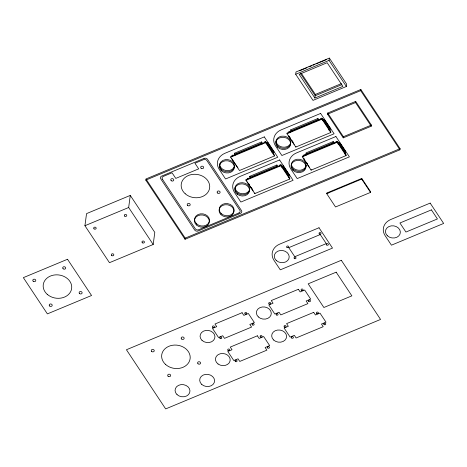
<?xml version="1.0" encoding="UTF-8"?>
<svg xmlns="http://www.w3.org/2000/svg" width="467" height="467" viewBox="0 0 467 467"><rect width="100%" height="100%" fill="white"/><g stroke="black" fill="none" stroke-linecap="round" stroke-linejoin="round"><path stroke-width="0.7" d="M84.93 225.719L86.547 213.617L130.275 195.41L154.799 232.391L153.188 244.486L109.459 262.693L84.93 225.719L128.664 207.511L130.275 195.41M145.803 180.116L145.955 178.966L360.845 89.489L400.085 148.658L399.927 149.808L185.043 239.279L145.803 180.116L360.687 90.639L360.845 89.489M185.043 239.279L185.195 238.129L146.358 179.567M230.651 157.204L230.739 156.538L265.723 141.974L274.549 155.289L274.462 155.949L239.478 170.513L230.651 157.204L265.635 142.639L265.723 141.974M235.029 155.441L234.329 154.384L234.481 153.229L261.596 141.939L262.647 143.527M245.957 180.28L246.045 179.614L281.029 165.049L289.855 178.365L289.768 179.024L254.784 193.589L245.957 180.28L280.936 165.715L281.029 165.049M249.787 176.304L249.635 177.454L276.744 166.17L276.902 165.014L249.787 176.304L250.837 177.892M262.145 144.151L261.444 143.095L261.596 141.939M254.784 193.589L254.871 192.929M267.883 142.704L267.731 143.854L273.738 152.913L273.89 151.763L267.883 142.704L266.587 143.241M286.977 133.749L287.065 133.089L322.049 118.525L330.875 131.834L330.788 132.5L295.804 147.064L286.977 133.749L321.956 119.184L322.049 118.525M283.189 165.773L289.196 174.833L289.044 175.989L283.031 166.929L283.189 165.773L281.245 166.585M295.693 74.282L295.996 71.976L329.363 58.083L346.677 84.188L346.374 86.494L313.007 100.387L295.693 74.282L329.054 60.389L329.363 58.083M290.807 129.779L290.655 130.929L317.764 119.64L317.922 118.49L290.807 129.779L291.863 131.367M295.804 147.064L295.891 146.405M302.277 156.824L302.365 156.165L337.349 141.6L346.181 154.91L346.094 155.575L311.11 170.14L302.277 156.824L337.262 142.26L337.349 141.6M306.661 155.062L305.955 154.005L306.113 152.855L333.222 141.565L334.279 143.153M314.886 98.047L299.189 74.381L327.174 62.73L342.871 86.395L314.886 98.047L315.365 94.445L301.279 73.208M311.11 170.14L311.197 169.474M322.265 120.06L324.209 119.248L324.051 120.398L330.064 129.458L328.768 130.001M327.548 114.199L327.7 113.049L355.691 101.397L371.388 125.063L371.23 126.213L343.245 137.864L327.548 114.199L355.533 102.547L355.691 101.397M330.064 129.458L330.216 128.308L324.209 119.248M333.771 143.778L333.07 142.715L333.222 141.565M326.707 193.659L326.795 192.994L361.779 178.429L370.605 191.739L370.518 192.404L335.534 206.969L326.707 193.659L361.692 179.089L361.779 178.429M339.509 142.324L345.516 151.384L345.364 152.534L339.357 143.474L339.509 142.324L337.571 143.13M343.245 137.864L343.397 136.714L327.7 113.049M299.668 70.78L307 67.727M308.996 66.898L311.664 65.789M312.995 65.234L314.997 64.399M316.328 63.845L318.331 63.01M319.661 62.455L326.322 59.683M315.365 94.445L341.354 83.628M341.85 84.644L315.196 95.741L300.304 73.29M234.329 154.384L261.444 143.095M271.952 152.569L273.89 151.763M328.272 129.12L330.216 128.308M343.397 136.714L371.388 125.063M305.955 154.005L333.07 142.715M281.735 167.466L283.031 166.929M338.061 144.017L339.357 143.474M287.252 175.645L289.196 174.833M344.226 151.921L345.516 151.384M238.97 212.952L198.598 229.758A2.417 1.973 7.6 0 1 195.334 228.824L162.347 179.106M185.195 238.129L400.085 148.658M360.687 90.639L399.927 149.808M329.054 60.389L346.374 86.494M355.533 102.547L371.23 126.213M321.956 119.184L330.788 132.5M337.262 142.26L346.094 155.575M361.692 179.089L370.518 192.404M317.922 118.49L318.973 120.077M306.463 153.38L307.163 154.443M289.067 136.113L290.276 137.928M291.881 140.351L293.083 142.166M303.573 157.98L304.776 159.796M306.381 162.212L307.584 164.028M288.594 135.938L294.204 144.391M303.497 158.406L309.504 167.466M265.635 142.639L274.462 155.949M280.936 165.715L289.768 179.024M276.902 165.014L277.953 166.602M234.481 153.229L235.537 154.816M246.045 179.614L246.845 180.828M248.45 183.245L249.652 185.06M251.258 187.483L252.466 189.298M231.871 158.786L237.878 167.846M247.171 181.856L253.184 190.915M128.664 207.511L153.188 244.486M344.798 152.511A1.004 0.823 7.6 0 1 344.774 153.935M238.981 212.958A2.417 1.973 7.6 0 0 239.851 210.296L206.881 160.56A2.417 1.973 7.6 0 0 203.606 159.621L194.955 163.234L198.685 168.861L175.773 178.4L172.043 172.778L163.234 176.444A2.417 1.973 7.6 0 0 162.358 179.1M336.053 142.464A1.004 0.823 7.6 0 1 336.363 141.396A1.004 0.823 7.6 0 1 337.705 141.612A1.004 0.823 7.6 0 1 337.629 142.721M303.848 156.118A1.004 0.823 7.6 0 1 303.97 154.892A1.004 0.823 7.6 0 1 305.441 155.213M329.492 129.435A1.004 0.823 7.6 0 1 329.842 130.579M320.747 119.389A1.004 0.823 7.6 0 1 321.635 118.204A1.004 0.823 7.6 0 1 322.487 119.482M288.39 132.862A1.004 0.823 7.6 0 1 288.892 131.717A1.004 0.823 7.6 0 1 290.235 132.342M288.273 175.878A1.004 0.823 7.6 0 1 288.629 177.291M279.885 166.094A1.004 0.823 7.6 0 1 279.902 164.933A1.004 0.823 7.6 0 1 281.321 165.009A1.004 0.823 7.6 0 1 281.303 166.176M247.528 179.567A1.004 0.823 7.6 0 1 247.644 178.341A1.004 0.823 7.6 0 1 249.121 178.663M231.971 156.112A1.004 0.823 7.6 0 1 232.694 155.143A1.004 0.823 7.6 0 1 233.914 155.791M273.172 152.884A1.004 0.823 7.6 0 1 273.358 154.192M264.328 142.639A1.004 0.823 7.6 0 1 265.571 141.699A1.004 0.823 7.6 0 1 266.003 143.1M327.98 193.099A1.004 0.823 7.6 0 1 328.143 192.941M249.886 188.744A7.478 6.106 7.6 0 1 242.157 193.717A7.478 6.106 7.6 0 1 235.041 187.547M234.3 166.701A7.478 6.106 7.6 0 1 225.888 170.513A7.478 6.106 7.6 0 1 219.741 163.94M290.62 143.252A7.478 6.106 7.6 0 1 282.529 147.117A7.478 6.106 7.6 0 1 276.061 141.022M306.206 165.295A7.478 6.106 7.6 0 1 298.162 170.233A7.478 6.106 7.6 0 1 291.367 163.561M247.387 179.562A1.004 0.823 7.6 0 1 247.843 179.369M288.32 177.116A1.004 0.823 7.6 0 1 288.524 177.256M281.327 166.34A1.004 0.823 7.6 0 1 281.42 166.544M303.55 156.27A1.004 0.823 7.6 0 1 303.713 156.106M204.102 158.406L161.687 176.071A2.516 2.055 7.6 0 0 160.724 178.832L194.692 230.044A2.516 2.055 7.6 0 0 198.101 230.984L240.523 213.326A2.516 2.055 7.6 0 0 241.48 210.564L207.517 159.346A2.516 2.055 7.6 0 0 204.102 158.406M264.293 136.895L224.896 153.299A14.734 12.025 7.6 0 0 219.268 169.468L225.567 178.972L277.783 157.233L264.293 136.895M320.619 113.44L281.216 129.844A14.734 12.025 7.6 0 0 275.588 146.013L281.893 155.517L334.103 133.778L320.619 113.44M279.599 159.965L240.196 176.374A14.734 12.025 7.6 0 0 234.568 192.544L240.873 202.048L293.083 180.309L279.599 159.965M335.919 136.516L296.522 152.919A14.734 12.025 7.6 0 0 290.894 169.089L297.199 178.592L349.409 156.854L335.919 136.516M67.517 259.261L23.35 277.649L47.383 313.888L91.55 295.5L67.517 259.261M319.014 227.762L279.616 244.165A14.734 12.025 7.6 0 0 273.989 260.335L280.288 269.838L332.504 248.1L319.014 227.762M320.257 234.545L288.775 247.656L294.782 256.716L326.27 243.605L320.257 234.545M430.16 203.098L390.762 219.508A14.734 12.025 7.6 0 0 385.135 235.677L391.439 245.181L443.65 223.436L430.16 203.098M431.403 209.881L399.921 222.993L405.928 232.052L437.416 218.941L431.403 209.881M341.319 260.277L126.429 349.748L165.668 408.917L380.558 319.44L341.319 260.277M336.164 272.179L308.179 283.837L323.87 307.502L351.861 295.85L336.164 272.179M242.069 312.727L214.96 324.016L216.711 326.661L212.497 328.418L218.509 337.478L222.724 335.72L224.475 338.365L251.585 327.075L249.833 324.437L254.363 322.545L248.356 313.485L243.827 315.377L242.069 312.727M298.395 289.277L271.28 300.567L273.037 303.211L268.823 304.969L274.829 314.028L279.044 312.271L280.795 314.91L307.911 303.626L306.159 300.981L310.689 299.096L304.682 290.036L300.147 291.922L298.395 289.277M257.375 335.802L230.26 347.092L232.017 349.736L227.803 351.493L233.809 360.553L238.024 358.796L239.775 361.44L266.89 350.151L265.139 347.506L269.669 345.621L263.662 336.561L259.127 338.447L257.375 335.802M313.696 312.353L286.586 323.637L288.343 326.287L284.129 328.038L290.135 337.098L294.35 335.347L296.101 337.985L323.211 326.696L321.459 324.057L325.995 322.172L319.983 313.112L315.453 314.997L313.696 312.353M387.4 235.788A7.478 6.106 7.6 0 0 400.009 234.06A7.478 6.106 7.6 0 0 391.299 225.853A7.478 6.106 7.6 0 0 387.4 235.788M63.115 268.776A1.506 1.232 7.6 0 0 65.637 268.362A1.506 1.232 7.6 0 0 63.821 266.75A1.506 1.232 7.6 0 0 63.115 268.776M33.204 281.227A1.506 1.232 7.6 0 0 35.726 280.813A1.506 1.232 7.6 0 0 33.91 279.202A1.506 1.232 7.6 0 0 33.204 281.227M79.548 293.55A1.506 1.232 7.6 0 0 82.069 293.136A1.506 1.232 7.6 0 0 80.254 291.525A1.506 1.232 7.6 0 0 79.548 293.55M49.636 306.008A1.506 1.232 7.6 0 0 52.158 305.587A1.506 1.232 7.6 0 0 50.343 303.976A1.506 1.232 7.6 0 0 49.636 306.008M47.22 294.315A14.331 11.698 7.6 0 0 71.206 290.357A14.331 11.698 7.6 0 0 53.927 275.051A14.331 11.698 7.6 0 0 47.22 294.315M276.376 314.921A1.004 0.823 7.6 0 0 278.063 314.647A1.004 0.823 7.6 0 0 276.849 313.573A1.004 0.823 7.6 0 0 276.376 314.921M228.001 350.355A1.004 0.823 7.6 0 0 229.682 350.081A1.004 0.823 7.6 0 0 228.468 349.007A1.004 0.823 7.6 0 0 228.001 350.355M220.056 338.377A1.004 0.823 7.6 0 0 221.737 338.096A1.004 0.823 7.6 0 0 220.523 337.022A1.004 0.823 7.6 0 0 220.056 338.377M212.695 327.279A1.004 0.823 7.6 0 0 214.382 327.005A1.004 0.823 7.6 0 0 213.168 325.931A1.004 0.823 7.6 0 0 212.695 327.279M252.413 324.904A1.004 0.823 7.6 0 0 254.095 324.623A1.004 0.823 7.6 0 0 252.886 323.549A1.004 0.823 7.6 0 0 252.413 324.904M245.058 313.806A1.004 0.823 7.6 0 0 246.739 313.532A1.004 0.823 7.6 0 0 245.525 312.458A1.004 0.823 7.6 0 0 245.058 313.806M165.686 364.546A14.331 11.698 7.6 0 0 189.672 360.588A14.331 11.698 7.6 0 0 172.393 345.282A14.331 11.698 7.6 0 0 165.686 364.546M168.102 376.233A1.506 1.232 7.6 0 0 170.624 375.818A1.506 1.232 7.6 0 0 168.809 374.207A1.506 1.232 7.6 0 0 168.102 376.233M198.014 363.781A1.506 1.232 7.6 0 0 200.536 363.361A1.506 1.232 7.6 0 0 198.72 361.75A1.506 1.232 7.6 0 0 198.014 363.781M151.67 351.458A1.506 1.232 7.6 0 0 154.192 351.044A1.506 1.232 7.6 0 0 152.376 349.433A1.506 1.232 7.6 0 0 151.67 351.458M181.581 339.001A1.506 1.232 7.6 0 0 184.103 338.587A1.506 1.232 7.6 0 0 182.288 336.976A1.506 1.232 7.6 0 0 181.581 339.001M301.378 290.357A1.004 0.823 7.6 0 0 303.065 290.077A1.004 0.823 7.6 0 0 301.851 289.003A1.004 0.823 7.6 0 0 301.378 290.357M269.021 303.83A1.004 0.823 7.6 0 0 270.702 303.55A1.004 0.823 7.6 0 0 269.494 302.476A1.004 0.823 7.6 0 0 269.021 303.83M308.74 301.448A1.004 0.823 7.6 0 0 310.421 301.174A1.004 0.823 7.6 0 0 309.207 300.1A1.004 0.823 7.6 0 0 308.74 301.448M291.682 337.997A1.004 0.823 7.6 0 0 293.364 337.723A1.004 0.823 7.6 0 0 292.155 336.649A1.004 0.823 7.6 0 0 291.682 337.997M324.022 324.507A1.004 0.823 7.6 0 0 325.715 324.273A1.004 0.823 7.6 0 0 324.542 323.17A1.004 0.823 7.6 0 0 324.022 324.507M284.327 326.906A1.004 0.823 7.6 0 0 286.008 326.626A1.004 0.823 7.6 0 0 284.794 325.552A1.004 0.823 7.6 0 0 284.327 326.906M177.011 394.58A7.478 6.106 7.6 0 0 189.625 392.852A7.478 6.106 7.6 0 0 180.91 384.645A7.478 6.106 7.6 0 0 177.011 394.58M316.684 313.433A1.004 0.823 7.6 0 0 318.366 313.153A1.004 0.823 7.6 0 0 317.157 312.079A1.004 0.823 7.6 0 0 316.684 313.433M218.054 363.991A7.414 6.053 7.6 0 0 230.091 360.938A7.414 6.053 7.6 0 0 220.29 353.741A7.414 6.053 7.6 0 0 218.054 363.991M202.007 340.367A7.478 6.106 7.6 0 0 214.616 338.639A7.478 6.106 7.6 0 0 205.906 330.432A7.478 6.106 7.6 0 0 202.007 340.367M267.69 347.95A1.004 0.823 7.6 0 0 269.389 347.734A1.004 0.823 7.6 0 0 268.233 346.619A1.004 0.823 7.6 0 0 267.69 347.95M260.358 336.882A1.004 0.823 7.6 0 0 262.045 336.608A1.004 0.823 7.6 0 0 260.831 335.534A1.004 0.823 7.6 0 0 260.358 336.882M235.356 361.452A1.004 0.823 7.6 0 0 237.043 361.172A1.004 0.823 7.6 0 0 235.829 360.098A1.004 0.823 7.6 0 0 235.356 361.452M201.639 384.323A7.478 6.106 7.6 0 0 214.248 382.596A7.478 6.106 7.6 0 0 205.538 374.388A7.478 6.106 7.6 0 0 201.639 384.323M258.333 316.918A7.478 6.106 7.6 0 0 270.942 315.19A7.478 6.106 7.6 0 0 262.226 306.982A7.478 6.106 7.6 0 0 258.333 316.918M273.633 339.994A7.478 6.106 7.6 0 0 286.248 338.266A7.478 6.106 7.6 0 0 277.532 330.058A7.478 6.106 7.6 0 0 273.633 339.994M286.942 247.364A1.004 0.823 7.6 0 0 288.629 247.084A1.004 0.823 7.6 0 0 287.415 246.01A1.004 0.823 7.6 0 0 286.942 247.364M276.254 260.452A7.478 6.106 7.6 0 0 288.863 258.724A7.478 6.106 7.6 0 0 280.147 250.516A7.478 6.106 7.6 0 0 276.254 260.452M326.661 244.982A1.004 0.823 7.6 0 0 328.342 244.708A1.004 0.823 7.6 0 0 327.133 243.634A1.004 0.823 7.6 0 0 326.661 244.982M319.305 233.891A1.004 0.823 7.6 0 0 320.987 233.611A1.004 0.823 7.6 0 0 319.772 232.537A1.004 0.823 7.6 0 0 319.305 233.891M294.303 258.455A1.004 0.823 7.6 0 0 295.985 258.181A1.004 0.823 7.6 0 0 294.77 257.107A1.004 0.823 7.6 0 0 294.303 258.455M293.159 169.206A7.478 6.106 7.6 0 0 305.774 167.478A7.478 6.106 7.6 0 0 297.059 159.27A7.478 6.106 7.6 0 0 293.159 169.206M277.859 146.13A7.478 6.106 7.6 0 0 290.468 144.402A7.478 6.106 7.6 0 0 281.753 136.195A7.478 6.106 7.6 0 0 277.859 146.13M221.533 169.585A7.478 6.106 7.6 0 0 234.142 167.851A7.478 6.106 7.6 0 0 225.427 159.644A7.478 6.106 7.6 0 0 221.533 169.585M237.58 193.204A7.414 6.053 7.6 0 0 249.617 190.151A7.414 6.053 7.6 0 0 239.816 182.953A7.414 6.053 7.6 0 0 237.58 193.204M237.429 194.354A7.414 6.053 7.6 0 0 249.466 191.301A7.414 6.053 7.6 0 0 239.664 184.103A7.414 6.053 7.6 0 0 237.429 194.354M293.007 170.356A7.478 6.106 7.6 0 0 305.616 168.628A7.478 6.106 7.6 0 0 296.901 160.42A7.478 6.106 7.6 0 0 293.007 170.356M277.702 147.28A7.478 6.106 7.6 0 0 290.316 145.552A7.478 6.106 7.6 0 0 281.601 137.345A7.478 6.106 7.6 0 0 277.702 147.28M221.381 170.735A7.478 6.106 7.6 0 0 233.99 169.007A7.478 6.106 7.6 0 0 225.275 160.8A7.478 6.106 7.6 0 0 221.381 170.735M221.165 213.542A7.478 6.106 7.6 0 0 233.774 211.814A7.478 6.106 7.6 0 0 225.059 203.606A7.478 6.106 7.6 0 0 221.165 213.542M221.014 214.692A7.478 6.106 7.6 0 0 233.623 212.964A7.478 6.106 7.6 0 0 224.907 204.756A7.478 6.106 7.6 0 0 221.014 214.692M196.537 223.792A7.478 6.106 7.6 0 0 209.152 222.064A7.478 6.106 7.6 0 0 200.436 213.857A7.478 6.106 7.6 0 0 196.537 223.792M185.212 193.758A14.331 11.698 7.6 0 0 209.198 189.8A14.331 11.698 7.6 0 0 191.919 174.495A14.331 11.698 7.6 0 0 185.212 193.758M187.629 205.445A1.506 1.232 7.6 0 0 190.151 205.031A1.506 1.232 7.6 0 0 188.335 203.419A1.506 1.232 7.6 0 0 187.629 205.445M217.54 192.994A1.506 1.232 7.6 0 0 220.062 192.579A1.506 1.232 7.6 0 0 218.247 190.968A1.506 1.232 7.6 0 0 217.54 192.994M171.196 180.671A1.506 1.232 7.6 0 0 173.718 180.256A1.506 1.232 7.6 0 0 171.903 178.645A1.506 1.232 7.6 0 0 171.196 180.671M201.108 168.219A1.506 1.232 7.6 0 0 203.63 167.799A1.506 1.232 7.6 0 0 201.814 166.188A1.506 1.232 7.6 0 0 201.108 168.219M196.385 224.948A7.478 6.106 7.6 0 0 208.994 223.22A7.478 6.106 7.6 0 0 200.279 215.007A7.478 6.106 7.6 0 0 196.385 224.948M111.683 255.467A1.255 1.027 7.6 0 0 113.79 255.122A1.255 1.027 7.6 0 0 112.273 253.779A1.255 1.027 7.6 0 0 111.683 255.467M94.03 228.842A1.255 1.027 7.6 0 0 96.132 228.497A1.255 1.027 7.6 0 0 94.614 227.155A1.255 1.027 7.6 0 0 94.03 228.842M142.447 242.834A1.255 1.027 7.6 0 0 144.437 242.215A1.255 1.027 7.6 0 0 142.692 241.077A1.255 1.027 7.6 0 0 142.447 242.834M124.736 216.133A1.22 0.998 7.6 0 0 126.732 215.666A1.22 0.998 7.6 0 0 125.144 214.452A1.22 0.998 7.6 0 0 124.736 216.133"/></g></svg>
